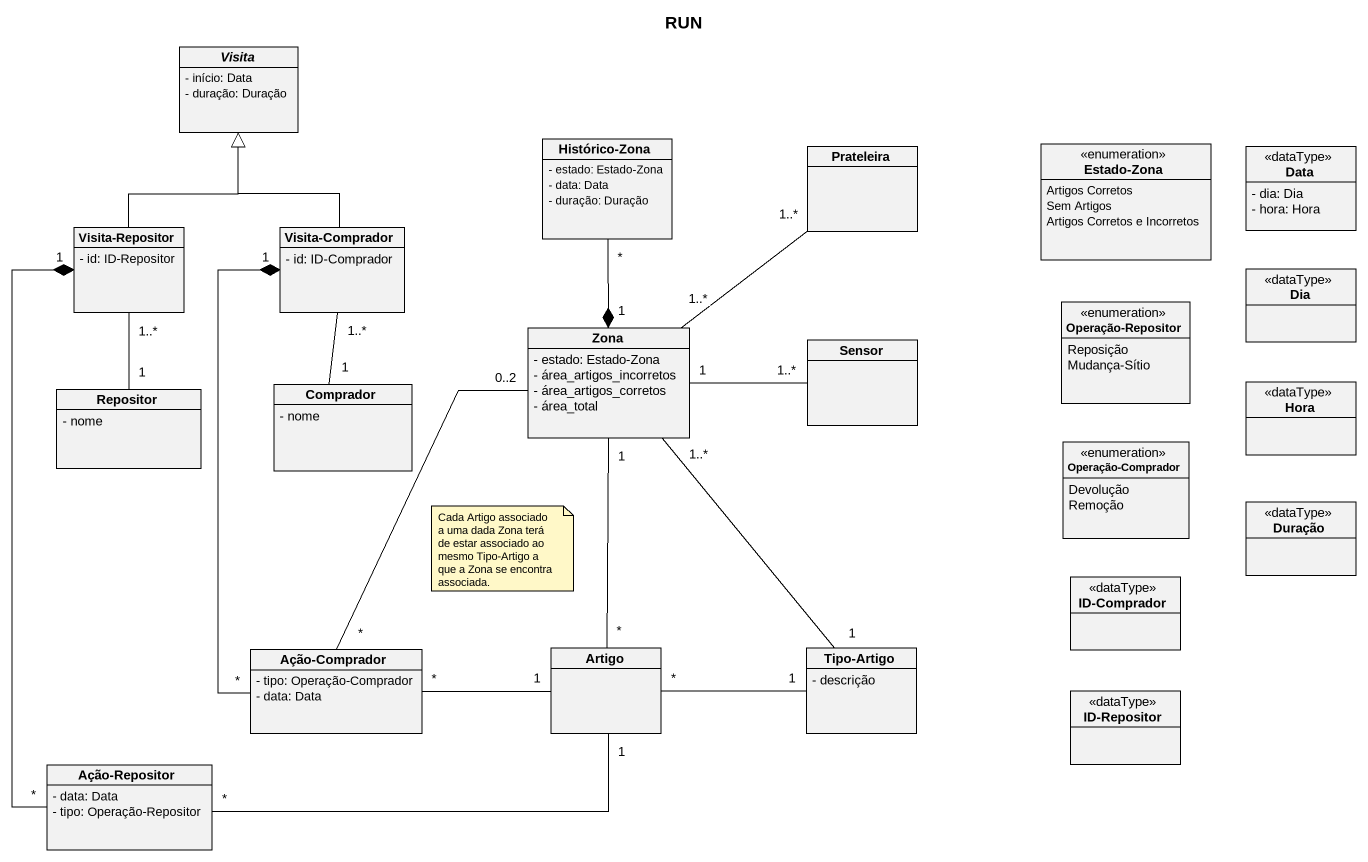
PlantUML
@startuml
title RUN
hide circle
hide empty members
skinparam classAttributeIconSize 0
abstract class Visita {
  - início: Data
  - duração: Duração
}
class "Histórico-Zona" as Histórico_Zona {
  - estado: Estado-Zona
  - data: Data
  - duração: Duração
}
class Prateleira
enum "Estado-Zona" as Estado_Zona {
  Artigos Corretos
  Sem Artigos
  Artigos Corretos e Incorretos
}
class Data <<dataType>> {
  - dia: Dia
  - hora: Hora
}
class "Visita-Repositor" as Visita_Repositor {
  - id: ID-Repositor
}
class "Visita-Comprador" as Visita_Comprador {
  - id: ID-Comprador
}
class Dia <<dataType>>
class Zona {
  - estado: Estado-Zona
  - área_artigos_incorretos
  - área_artigos_corretos
  - área_total
}
class Sensor
enum "Operação-Repositor" as Operação_Repositor {
  Reposição
  Mudança-Sítio
}
class Repositor {
  - nome
}
class Comprador {
  - nome
}
class Hora <<dataType>>
enum "Operação-Comprador" as Operação_Comprador {
  Devolução
  Remoção
}
class Duração <<dataType>>
class "ID-Comprador" as ID_Comprador <<dataType>>
class "Ação-Comprador" as Ação_Comprador {
  - tipo: Operação-Comprador
  - data: Data
}
class Artigo
class "Tipo-Artigo" as Tipo_Artigo {
  - descrição
}
class "ID-Repositor" as ID_Repositor <<dataType>>
class "Ação-Repositor" as Ação_Repositor {
  - data: Data
  - tipo: Operação-Repositor
}
Histórico_Zona "*" --* "1" Zona
Visita_Repositor -up-|> Visita
Visita_Repositor "1..*" -- "1" Repositor
Visita_Comprador -up-|> Visita
Visita_Comprador "1..*" -- "1" Comprador
Zona "1..*" -up- "1..*" Prateleira
Zona "1" -right- "1..*" Sensor
Zona "1" -- "*" Artigo
Zona "1..*" -- "1" Tipo_Artigo
Ação_Comprador "*" -up-* "1" Visita_Comprador
Ação_Comprador "*" -up- "0..2" Zona
Ação_Comprador "*" -right- "1" Artigo
Artigo "*" -right- "1" Tipo_Artigo
Ação_Repositor "*" -up-* "1" Visita_Repositor
Ação_Repositor "*" -right- "1" Artigo
note as N1
  Cada Artigo associado a uma dada Zona terá de estar associado ao mesmo Tipo-Artigo a que a Zona se encontra associada.
end note
@enduml
